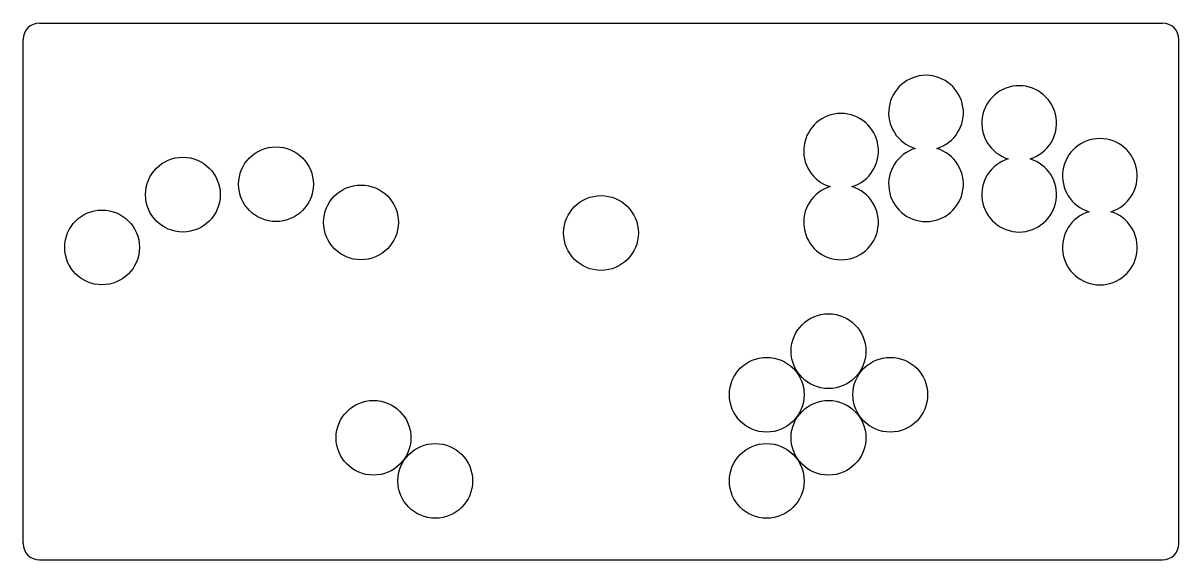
# Model space of a CAD drawing. Header units: metres. Extents: x -178 to 178, y -83 to 83.
import ezdxf

# ---------------------------------------------------------------- set-up
doc = ezdxf.new("R2010")
doc.units = ezdxf.units.M

msp = doc.modelspace()

# ---------------------------------------------------------------- linework, layer by layer
for p, q in [((-172.8, 82.55, 1.59), (172.8, 82.55, 1.59)), ((-172.8, 82.55, -1.59), (-172.8, 82.55, 1.59)), ((-172.8, 82.55, -1.59), (172.8, 82.55, -1.59)), ((172.8, 82.55, -1.59), (172.8, 82.55, 1.59)), ((-177.8, -77.55, 1.59), (-177.8, 77.55, 1.59)), ((-177.8, 77.55, -1.59), (-177.8, 77.55, 1.59)), ((-177.8, -77.55, -1.59), (-177.8, 77.55, -1.59)), ((177.8, -77.55, 1.59), (177.8, 77.55, 1.59)), ((177.8, -77.55, -1.59), (177.8, 77.55, -1.59)), ((177.8, 77.55, -1.59), (177.8, 77.55, 1.59)), ((96.65, 44, 1.59), (96.65, 44, -1.59)), ((103.35, 44, 1.59), (103.35, 44, -1.59)), ((125.3, 40.8, 1.59), (125.3, 40.8, -1.59)), ((132, 40.8, 1.59), (132, 40.8, -1.59)), ((-88.5, 33, 1.59), (-88.5, 33, -1.59)), ((70.5, 32.25, 1.59), (70.5, 32.25, -1.59)), ((77.2, 32.25, 1.59), (77.2, 32.25, -1.59)), ((-117.15, 29.8, 1.59), (-117.15, 29.8, -1.59)), ((150.15, 24.55, 1.59), (150.15, 24.55, -1.59)), ((156.85, 24.55, 1.59), (156.85, 24.55, -1.59)), ((-62.35, 21.25, 1.59), (-62.35, 21.25, -1.59)), ((11.5, 18, 1.59), (11.5, 18, -1.59)), ((-142, 13.55, 1.59), (-142, 13.55, -1.59)), ((81.5, -18.35, 1.59), (81.5, -18.35, -1.59)), ((62.5, -31.75, 1.59), (62.5, -31.75, -1.59)), ((100.5, -31.75, 1.59), (100.5, -31.75, -1.59)), ((-58.5, -45, 1.59), (-58.5, -45, -1.59)), ((81.5, -45, 1.59), (81.5, -45, -1.59)), ((-39.5, -58.25, 1.59), (-39.5, -58.25, -1.59)), ((62.5, -58.25, 1.59), (62.5, -58.25, -1.59)), ((-177.8, -77.55, -1.59), (-177.8, -77.55, 1.59)), ((177.8, -77.55, -1.59), (177.8, -77.55, 1.59)), ((-172.8, -82.55, 1.59), (172.8, -82.55, 1.59)), ((-172.8, -82.55, -1.59), (-172.8, -82.55, 1.59)), ((-172.8, -82.55, -1.59), (172.8, -82.55, -1.59)), ((172.8, -82.55, -1.59), (172.8, -82.55, 1.59))]:
    msp.add_line(p, q)
for centre in [(-100, 33, 1.59), (-100, 33, -1.59), (-128.65, 29.8, 1.59), (-128.65, 29.8, -1.59), (-73.85, 21.25, 1.59), (-73.85, 21.25, -1.59), (0, 18, 1.59), (0, 18, -1.59), (-153.5, 13.55, 1.59), (-153.5, 13.55, -1.59), (70, -18.35, 1.59), (70, -18.35, -1.59), (51, -31.75, 1.59), (51, -31.75, -1.59), (89, -31.75, 1.59), (89, -31.75, -1.59), (-70, -45, 1.59), (-70, -45, -1.59), (70, -45, 1.59), (70, -45, -1.59), (-51, -58.25, 1.59), (-51, -58.25, -1.59), (51, -58.25, 1.59), (51, -58.25, -1.59)]:
    msp.add_circle(centre, 11.5)
for centre, radius, start, end in [((-172.8, 77.55, 1.59), 5, 90, 180), ((-172.8, 77.55, -1.59), 5, 90, 180), ((172.8, 77.55, 1.59), 5, 0, 90), ((172.8, 77.55, -1.59), 5, 0, 90), ((100, 55, 1.59), 11.5, -73.0426, 253.0426), ((100, 55, -1.59), 11.5, -73.0426, 253.0426), ((128.65, 51.8, 1.59), 11.5, -73.0426, 253.0426), ((128.65, 51.8, -1.59), 11.5, -73.0426, 253.0426), ((73.85, 43.25, 1.59), 11.5, -73.0426, 253.0426), ((73.85, 43.25, -1.59), 11.5, -73.0426, 253.0426), ((153.5, 35.55, 1.59), 11.5, -73.0426, 253.0426), ((153.5, 35.55, -1.59), 11.5, -73.0426, 253.0426), ((100, 33, 1.59), 11.5, -253.0426, 73.0426), ((100, 33, -1.59), 11.5, 106.9574, 433.0426), ((128.65, 29.8, 1.59), 11.5, -253.0426, 73.0426), ((128.65, 29.8, -1.59), 11.5, 106.9574, 433.0426), ((73.85, 21.25, 1.59), 11.5, -253.0426, 73.0426), ((73.85, 21.25, -1.59), 11.5, 106.9574, 433.0426), ((153.5, 13.55, 1.59), 11.5, -253.0426, 73.0426), ((153.5, 13.55, -1.59), 11.5, 106.9574, 433.0426), ((-172.8, -77.55, 1.59), 5, 180, 270), ((-172.8, -77.55, -1.59), 5, 180, 270), ((172.8, -77.55, 1.59), 5, -90, 0), ((172.8, -77.55, -1.59), 5, -90, 0)]:
    msp.add_arc(centre, radius, start, end)

doc.saveas('drawing.dxf')
